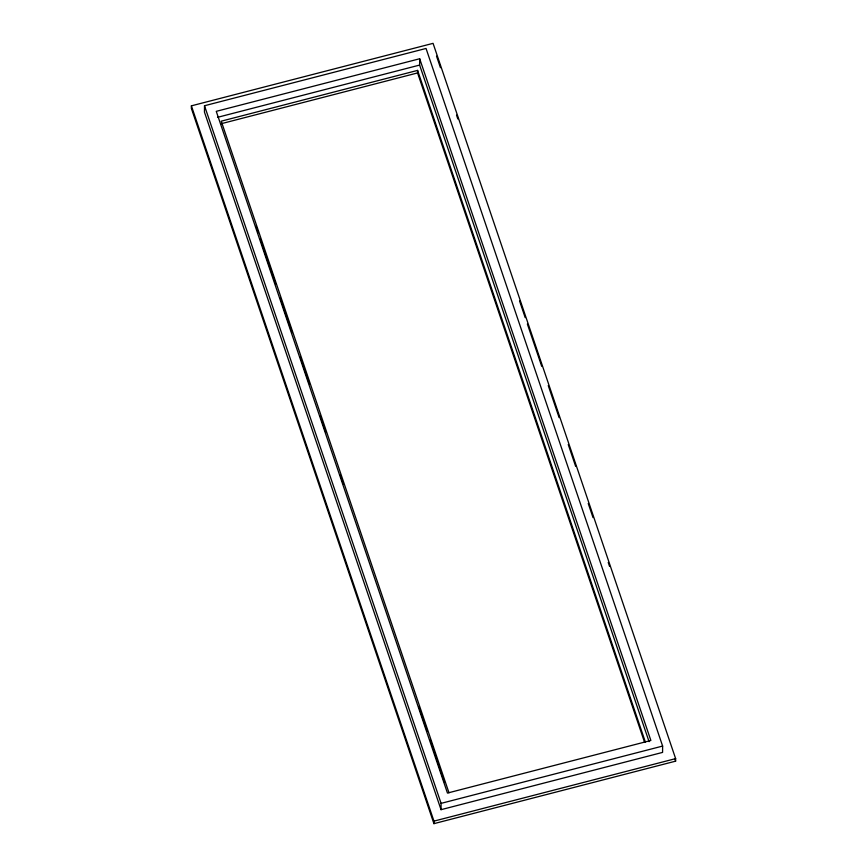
<?xml version="1.0" encoding="UTF-8"?>
<svg xmlns="http://www.w3.org/2000/svg" width="867" height="867" viewBox="0 0 867 867"><rect width="100%" height="100%" fill="white"/><g stroke="black" fill="none" stroke-linecap="round" stroke-linejoin="round"><path stroke-width="1.3" d="M191.39 105.839L191.369 108.375L433.933 823.65L675.61 761.161L675.631 758.625L433.067 43.35L191.39 105.839L433.955 821.125L433.933 823.65M204.504 105.741L204.449 112.071L441.032 809.68L662.572 752.404L662.626 746.075L426.044 48.454L204.504 105.741L441.086 803.362L441.032 809.68M644.463 741.979L417.569 72.936L417.591 70.4L221.237 121.174L448.987 792.785M649.069 741.664L419.628 65.079L419.682 58.75L216.262 111.344L447.459 793.067L650.868 740.472L419.682 58.75M217.519 117.338L419.628 65.079M221.215 123.71L417.569 72.936M441.086 803.362L662.626 746.075M433.955 821.125L675.631 758.625M436.524 56.138L440.436 67.669M456.519 115.105L457.819 118.942M519.55 300.968L525.207 317.636M527.374 324.041L541.723 366.34M548.247 385.577L559.107 417.623M568.243 444.533L575.634 466.327M588.238 503.499L593.017 517.599M608.233 562.466L609.534 566.314M674.743 758.592L675.61 761.161M417.591 70.4L645.351 742.011M255.982 226.244L258.16 232.649M260.328 239.064L275.543 283.921M280.323 298.02L292.06 332.625M300.318 356.976L309.443 383.897M320.313 415.932L325.959 432.6M340.308 474.888L343.354 483.862M418.978 706.876L427.236 731.228M430.281 740.201L444.619 782.5"/></g></svg>
